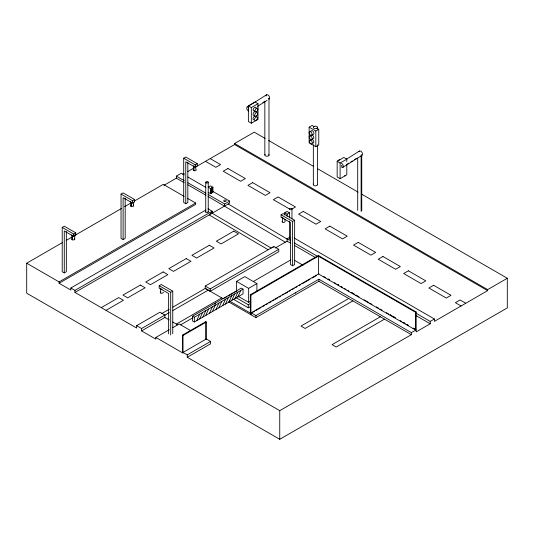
<?xml version="1.0" encoding="UTF-8"?>
<svg xmlns="http://www.w3.org/2000/svg" width="534" height="534" viewBox="0 0 534 534"><rect width="100%" height="100%" fill="white"/><g stroke="black" fill="none" stroke-linecap="round" stroke-linejoin="round"><path stroke-width="0.8" d="M211.591 190.758L211.551 191.759L210.663 191.846M251.053 314.82L251.14 312.831L318.898 273.708M211.324 191.225L211.344 190.838M211.424 190.792L211.397 191.179L211.504 190.818M196.779 320.607L199.683 314.159M199.683 318.925L202.586 312.477M202.853 317.096L205.757 310.648M205.757 315.42L208.667 308.972M209.462 313.278L212.365 306.83M214.775 304.46L215.416 303.025M212.365 311.602L215.269 305.154M215.976 309.52L218.887 303.072M218.887 307.838L221.79 301.39M222.598 305.695L225.502 299.247M225.502 304.02L228.412 297.572M228.879 302.07L231.789 295.622M231.789 300.388L234.693 293.94M235 298.539L237.904 292.091M237.904 296.864L240.807 290.416M272.787 247.749L273.822 246.468L278.761 249.318L278.761 251.701L210.176 291.304L205.236 288.447L205.236 286.064L273.822 246.468M212.138 211.531L209.188 214.942L74.96 292.438L74.96 290.389L212.138 211.19L212.432 213.406L271.279 248.143M211.344 188.702L211.618 188.395M210.743 188.582L212.946 187.134L210.436 185.865L208.233 187.314L210.743 188.582L210.743 193.695L208.233 192.427M211.23 189.143L211.704 189.103L211.424 188.122M212.592 189.51L211.217 190.418L211.217 188.716L212.592 187.808L212.592 189.51L211.965 189.196L211.965 187.487M211.931 190.651L211.931 191.786L210.55 192.687L211.177 193.008L212.559 192.107L212.559 190.398L210.957 191.092L210.663 191.739M210.743 193.695L212.946 192.247L212.946 187.134M247.269 106.9L266.539 94.832M262.928 102.495L265.018 101.186M257.441 106.433L267.08 100.399M346.326 159.272L359.409 151.082M361.491 154.727L361.124 154.96L361.124 211.384M346.72 164.432L348.815 163.124M350.905 161.809L352.306 160.934M354.396 159.626L356.492 158.311M342.735 167.429L361.324 155.794M213.053 191.532L229.62 201.098L229.62 203.147L209.188 214.942L268.035 249.678M248.377 105.845L255.065 101.987L258.015 103.689L258.015 119.369L251.327 123.227L248.377 121.525L248.377 105.845L251.327 107.554L258.015 103.689M64.28 272.914L62.211 271.719L62.211 227.411L64.28 226.222L75.788 232.864L75.788 235.254L73.719 236.442L64.28 230.988L64.28 272.914L66.343 271.719L66.343 231.442M121.044 194.076L123.107 192.887L134.621 199.529L134.621 201.919L132.552 203.107L123.107 197.653L123.107 239.572L121.044 238.384L121.044 194.076L132.552 200.724L134.621 199.529M187.828 162.249L187.828 202.526L185.759 203.721L183.696 202.526L183.696 158.224L185.759 157.029L197.273 163.671L197.273 166.061M62.211 227.411L73.719 234.059L75.788 232.864M183.696 158.224L195.204 164.866L197.273 163.671M163.978 185.318L176.367 178.162L176.367 176.12L181.36 173.236L184.237 174.898M361.678 194.189L507.3 278.261L507.3 307.911L279.743 439.295L26.7 293.199L26.7 263.209L62.645 242.456M66.236 240.38L71.99 237.063M74.146 235.814L121.592 208.427M124.469 206.765L130.937 203.027M134.535 200.951L163.291 184.35L184.157 196.399M234.6 143.519L487.635 289.615L487.635 290.636L234.6 144.547L234.6 143.519L254.257 132.172L265.071 138.413M182.775 174.464L184.197 173.643M187.748 171.594L193.435 168.31M185.759 203.721L185.759 161.802L195.204 167.255L234.6 144.547M316.902 128.233L318.765 129.315L318.765 144.988L315.814 146.69L309.133 142.832L309.133 127.159L312.083 125.45L313.945 126.531M123.107 239.572L125.176 238.384L125.176 198.107M309.133 127.159L315.814 131.017L318.765 129.315M59.087 281.905L195.671 203.047L195.671 204.409L59.087 283.267L59.087 281.905L26.7 263.209M59.087 283.267L70.835 290.055L70.835 288.006L205.844 210.062M208.066 194.416L224.627 203.981L229.62 201.098M346.8 164.919L346.8 174.825L340.111 178.683L337.161 176.981L337.161 161.301L343.849 157.443L346.8 159.145L346.8 161.622M337.161 161.301L340.111 163.003L346.8 159.145M101.28 307.631L118.695 297.578L123.421 300.302L106.006 310.361M281.064 214.795L283.127 213.6L294.641 220.248L294.641 264.55L292.572 265.745L290.509 264.55L290.509 222.631L281.064 217.178L281.064 214.795L292.572 221.443L294.641 220.248M284.722 214.975L284.722 212.786L287.085 211.424L289.441 212.786L289.441 217.899M168.624 333.797L168.624 293.52L159.179 288.066L159.179 285.683L161.241 284.488L172.756 291.137L172.756 333.797M292.131 208.948L295.502 207.005L278.087 196.953L273.368 199.676L289.388 208.927M284.722 212.786L287.085 214.147L289.441 212.786M159.179 285.683L170.686 292.325L172.756 291.137M74.96 292.438L136.644 328.05L136.644 325.667L159.933 312.216L164.873 315.067L164.873 317.456L141.583 330.9L141.583 328.517L164.873 315.067M275.264 248.016L287.112 241.181L287.112 238.791L289.909 237.183M161.375 313.772L169.285 309.206M172.882 307.13L205.303 288.407L223.119 298.693M205.236 286.064L210.176 288.914L278.761 249.318M164.325 315.481L169.358 312.57M172.956 310.494L208.187 290.156M236.549 291.237L236.549 281.371L244.812 276.599L256.914 283.587L256.914 290.983M176.353 324.078L221.723 297.885M141.583 330.9L155.855 339.143L155.855 337.435L169.265 329.692M172.796 327.656L179.144 323.991L190.638 330.626M192.58 316.208L241.281 288.093L243.05 289.114L243.05 293.887L194.349 322.002L192.58 320.981L192.58 316.208L194.349 317.236L243.05 289.114M224.514 298.139L226.676 296.891M228.118 296.056L233.164 293.146M234.606 292.312L236.769 291.063M253.35 281.491L290.83 259.851M180.585 324.859L192.827 317.797M236.549 281.371L248.65 288.36L256.914 283.587M250.326 294.768L318.251 255.552L318.845 255.893L250.913 295.108L250.326 294.768L250.326 313.037M318.478 256.26L319.072 255.919L416.166 311.976L416.166 329.672L415.579 330.012L415.579 312.317L318.478 256.26L318.478 273.949L415.739 330.105M210.55 341.44L187.26 354.883L187.26 357.273L210.55 343.823L210.55 341.44L206.304 338.99L182.428 352.774L182.428 335.145L205.717 321.702L206.304 322.042L206.304 339.671M182.428 335.145L183.015 335.486L206.304 322.042M237.97 296.17L248.65 302.331L250.713 301.143M236.275 297.812L248.27 304.74L250.433 303.492M233.451 299.247L248.27 307.804L250.433 306.556M254.518 311.295L250.913 313.378L229.533 301.036M255.96 310.468L261.006 307.551M262.448 306.723L264.61 305.475M266.052 304.64L267.494 303.806M268.936 302.978L271.098 301.73M272.54 300.896L273.982 300.061M275.424 299.227L277.587 297.979M279.028 297.151L280.47 296.317M282.626 295.068L284.068 294.234M285.51 293.406L287.672 292.158M289.114 291.324L290.556 290.489M291.998 289.662L294.161 288.413M295.602 287.579L297.044 286.745M299.207 285.496L300.649 284.662M302.09 283.834L310.02 279.255M312.183 278.007L316.508 275.511M250.913 295.108L250.913 313.378L251.14 312.831L255.919 315.587L318.891 279.229L411.374 332.622L416.153 329.865L416.153 331.908L430.21 323.791L430.21 321.408L415.826 313.104M323.257 276.712L323.838 276.372M228.819 301.984L255.919 317.63L318.891 281.278L411.374 334.671L411.374 332.622M348.735 298.506L300.982 326.074L305.114 328.463L352.867 300.889M380.362 316.762L332.075 344.644L336.206 347.027L384.493 319.152M415.579 312.317L416.166 311.976M430.21 321.408L434.396 318.992L434.396 321.375L487.635 290.636M487.635 289.615L507.3 278.261M187.26 357.273L279.743 410.666L411.374 334.671M268.976 99.164L269.143 99.11A2.503 1.502 57.9 0 0 268.549 95.453A2.503 1.502 57.9 0 0 265.999 95.987M361.845 155.414L362.012 155.361A2.503 1.502 57.9 0 0 361.631 151.943A2.503 1.502 57.9 0 0 358.928 151.749M193.221 165.814A1.502 0.868 0 0 0 193.275 166.034L194.329 166.648A1.502 0.868 0 0 0 194.716 166.675M193.662 169.291A1.502 0.868 0 0 0 193.275 170.126L194.329 170.733A1.502 0.868 0 0 0 196.018 170.333A1.502 0.868 0 0 0 195.778 169.291L195.778 166.014M131.01 205.143A1.502 0.868 0 0 0 130.623 205.977L131.678 206.591A1.502 0.868 0 0 0 133.367 206.191A1.502 0.868 0 0 0 133.126 205.143M71.79 238.872A1.502 0.868 0 0 0 71.79 239.319L72.851 239.926A1.502 0.868 0 0 0 74.426 239.619A1.502 0.868 0 0 0 74.533 238.658M210.55 190.985L211.177 191.306M211.931 191.786L212.559 192.107M341.433 165.293L341.833 165.507L341.914 167.522A2.503 1.502 57.9 0 0 343.262 165.994A2.503 1.502 57.9 0 0 341.433 163.244M324.385 276.879L325.82 277.707M337.274 284.295L338.703 285.116M352.306 292.939L354.449 294.174M355.884 294.995L357.313 295.823M268.675 140.495L313.371 166.301M317.697 168.797L358.074 192.107M465.775 303.259L460.114 299.988L455.389 302.711L461.056 305.982M210.229 158.611L220.555 164.579L215.836 167.302L205.503 161.341M294.181 238.031L434.396 318.992M187.841 176.981L205.85 187.374M287.112 238.791L290.71 240.867M294.301 242.943L317.316 256.227M176.367 176.12L184.29 180.692M187.895 182.768L205.904 193.168M287.112 241.181L290.71 243.257M294.301 245.333L315.874 257.782M415.826 315.494L430.21 323.791M176.367 178.162L184.29 182.735M187.895 184.817L205.904 195.21M208.066 196.459L285.343 242.202M208.013 208.807L212.138 211.19M334.491 282.713L335.933 283.547M337.375 284.382L338.816 285.216M340.979 286.464L342.428 287.299M344.59 288.547L346.032 289.381M347.474 290.209L348.916 291.043M351.078 292.292L352.52 293.126M357.573 296.043L359.015 296.871M364.061 299.788L368.387 302.284M369.835 303.118L371.998 304.367M376.323 306.87L378.486 308.118M379.928 308.952L382.09 310.201M386.422 312.697L388.585 313.945M390.027 314.78L391.469 315.614M392.911 316.442L395.073 317.697M400.126 320.607L401.568 321.441M403.01 322.276L404.452 323.11M406.614 324.358L408.056 325.186M414.551 328.937L413.109 328.103L414.558 328.937M187.754 198.481L195.671 203.047M294.421 260.265L303.025 265.231M164.873 317.456L169.178 319.939M172.762 322.009L177.749 324.886M136.644 325.667L141.583 328.517M183.015 352.433L187.26 354.883M70.835 288.006L74.96 290.389M155.855 337.435L183.015 353.114L183.015 335.486M390.234 314.846L392.383 316.088M393.812 316.916L395.24 317.743M403.831 322.723L405.259 323.551M406.688 324.378L408.123 325.206M228.172 203.981L287.452 239.305M130.57 201.665A1.502 0.868 0 0 0 130.623 201.892L131.678 202.506A1.502 0.868 0 0 0 132.072 202.533M361.745 155.281L361.745 210.877M357.707 158.071L357.707 210.349M340.111 163.003L340.111 178.683M318.891 279.229L318.891 281.278M317.51 127.379A2.089 1.208 0 0 1 314.379 128.427A2.089 1.208 0 0 1 314.379 126.338A2.089 1.208 0 0 1 317.51 127.379L317.51 129.041M317.51 144.807L317.51 184.637M315.814 131.017L315.814 146.69M313.338 144.721L313.338 184.637M295.702 292.959L295.702 293.299M292.572 221.443L292.572 265.745M291.951 209.034A1.255 0.721 0 0 1 290.069 209.662A1.255 0.721 0 0 1 290.069 208.414A1.255 0.721 0 0 1 291.951 209.034L291.951 218.92M289.441 221.223L289.441 238.685M287.085 214.147L287.085 216.337M284.936 219.487L285.063 221.296A1.502 0.868 0 0 1 283.614 222.384A1.502 0.868 0 0 1 282.166 221.296M282.553 218.039L282.553 222.131M279.743 410.666L279.743 439.295M268.996 98.717L268.996 155.14M264.837 101.82L264.837 154.927M255.919 315.587L255.919 317.63M251.327 107.554L251.327 123.227M248.65 288.36L248.65 302.331M248.57 109.036L248.57 111.079A2.503 1.502 57.9 0 1 246.728 108.055A2.503 1.502 57.9 0 1 248.57 106.994M248.27 304.74L248.27 307.804M224.627 203.981L224.627 206.024M211.23 188.595L211.23 189.003M211.244 190.838L211.244 191.279M211.164 190.892L211.177 193.008M210.176 288.914L210.176 291.304M208.233 182.234L208.233 211.885M205.73 182.328L205.73 211.978M205.717 321.702L205.717 339.33M195.204 164.866L195.204 167.255M194.349 317.236L194.349 322.002M194.029 166.575L194.029 170.666M193.395 166.207L193.395 170.299M170.686 292.325L170.686 334.992M160.667 288.927L160.667 293.019M133.567 202.486L133.567 205.757M132.552 200.724L132.552 203.107M131.384 202.433L131.384 206.518M130.743 202.066L130.743 206.151M74.733 235L74.733 239.092M73.719 234.059L73.719 236.442M72.551 235.768L72.551 239.859M71.91 235.401L71.91 239.492M317.443 184.323A2.089 1.208 0 0 1 315.153 185.832A2.089 1.208 0 0 1 313.618 184.036M290.696 239.412A1.255 0.721 0 0 1 289.615 238.324M310.955 131.644A2.089 1.208 60 0 1 312.303 130.73A2.089 1.208 60 0 1 313.885 133.039A2.089 1.208 60 0 1 312.817 134.368M311.589 134.922A2.089 1.208 60 0 1 313.752 137.205A2.089 1.208 60 0 1 312.323 138.526M310.848 135.97A2.089 1.208 60 0 1 311.048 135.236M311.576 139.321A2.089 1.208 60 0 1 313.678 141.363A2.089 1.208 60 0 1 312.697 143.092M310.841 140.375A2.089 1.208 60 0 1 311.035 139.634M268.816 154.526A2.089 1.208 0 0 1 266.733 156.235A2.089 1.208 0 0 1 265.211 154.339M268.622 98.47A2.089 1.208 0 0 1 268.255 98.703M254.524 115.237A2.089 1.208 -60 0 1 253.103 113.909A2.089 1.208 -60 0 1 255.265 111.626M254.631 110.785A2.089 1.208 -60 0 1 253.356 108.969A2.089 1.208 -60 0 1 255.913 107.488M256.06 107.815A2.089 1.208 -60 0 1 256.106 108.228M253.777 119.843A2.089 1.208 -60 0 1 253.149 118.081A2.089 1.208 -60 0 1 254.898 116.078M344.503 175.706A2.089 1.208 0 0 1 344.931 175.9M337.495 161.648A2.089 1.208 -60 0 1 339.818 159.953M284.001 218.266A1.502 0.868 0 0 1 282.166 217.204M162.116 289.154A1.502 0.868 0 0 1 160.28 288.093M163.177 292.178A1.502 0.868 0 0 1 161.535 293.266A1.502 0.868 0 0 1 160.427 291.971M208.026 211.531A1.255 0.721 0 0 1 207.065 212.652A1.255 0.721 0 0 1 205.857 211.611M133.367 202.099A1.502 0.868 0 0 1 133.126 202.279M74.687 235.227A1.502 0.868 0 0 1 74.533 235.434M73.986 235.754A1.502 0.868 0 0 1 72.851 235.841L71.79 235.227A1.502 0.868 0 0 1 71.79 234.78M227.951 168.51L223.225 171.234L240.64 181.293L245.36 178.563L227.951 168.51M252.649 182.648L247.93 185.371L265.345 195.424L270.064 192.701L252.649 182.648M140.375 285.063L122.96 295.115L127.679 297.845L145.094 287.793L140.375 285.063M163.13 271.919L145.722 281.979L150.441 284.702L167.856 274.65L163.13 271.919M186.219 258.596L168.804 268.649L173.523 271.379L190.938 261.32L186.219 258.596M209.335 245.246L191.92 255.305L196.645 258.029L214.054 247.976L209.335 245.246M233.772 231.142L216.357 241.194L221.083 243.918L238.491 233.865L233.772 231.142M303.305 211.417L298.579 214.141L315.994 224.2L320.72 221.47L303.305 211.417M329.818 226.129L325.093 228.859L342.508 238.912L347.234 236.188L329.818 226.129M358.241 242.363L353.521 245.093L370.936 255.145L375.656 252.415L358.241 242.363M382.945 256.5L378.226 259.23L395.634 269.283L400.36 266.553L382.945 256.5M408.383 270.805L403.664 273.528L421.072 283.581L425.798 280.857L408.383 270.805M433.595 285.269L428.875 288L446.291 298.052L451.01 295.322L433.595 285.269M329.398 279.763L327.969 278.942L329.445 279.803M309.193 136.924A2.089 1.208 60 0 0 311.409 139.681A2.089 1.208 60 0 0 311.409 136.731A2.089 1.208 60 0 0 309.193 136.924M309.186 132.666A2.089 1.208 60 0 0 311.402 135.422A2.089 1.208 60 0 0 311.402 132.472A2.089 1.208 60 0 0 309.186 132.666M309.366 141.223A2.089 1.208 60 0 0 311.576 143.98A2.089 1.208 60 0 0 311.576 141.029A2.089 1.208 60 0 0 309.366 141.223M256.373 120.223A2.089 1.208 -60 0 0 257.034 116.986A2.089 1.208 -60 0 0 254.564 119.175A2.089 1.208 -60 0 0 256.373 120.223M256.56 115.911A2.089 1.208 -60 0 0 257.221 112.681A2.089 1.208 -60 0 0 254.751 114.87A2.089 1.208 -60 0 0 256.56 115.911M256.787 111.526A2.089 1.208 -60 0 0 257.448 108.295A2.089 1.208 -60 0 0 254.978 110.485A2.089 1.208 -60 0 0 256.787 111.526M224.187 201.311A1.255 0.721 0 0 0 226.236 200.911A1.255 0.721 0 0 0 224.607 200.083A1.255 0.721 0 0 0 224.187 201.311M206.157 182.822A1.255 0.721 0 0 0 208.213 182.421A1.255 0.721 0 0 0 206.578 181.593A1.255 0.721 0 0 0 206.157 182.822"/></g></svg>
